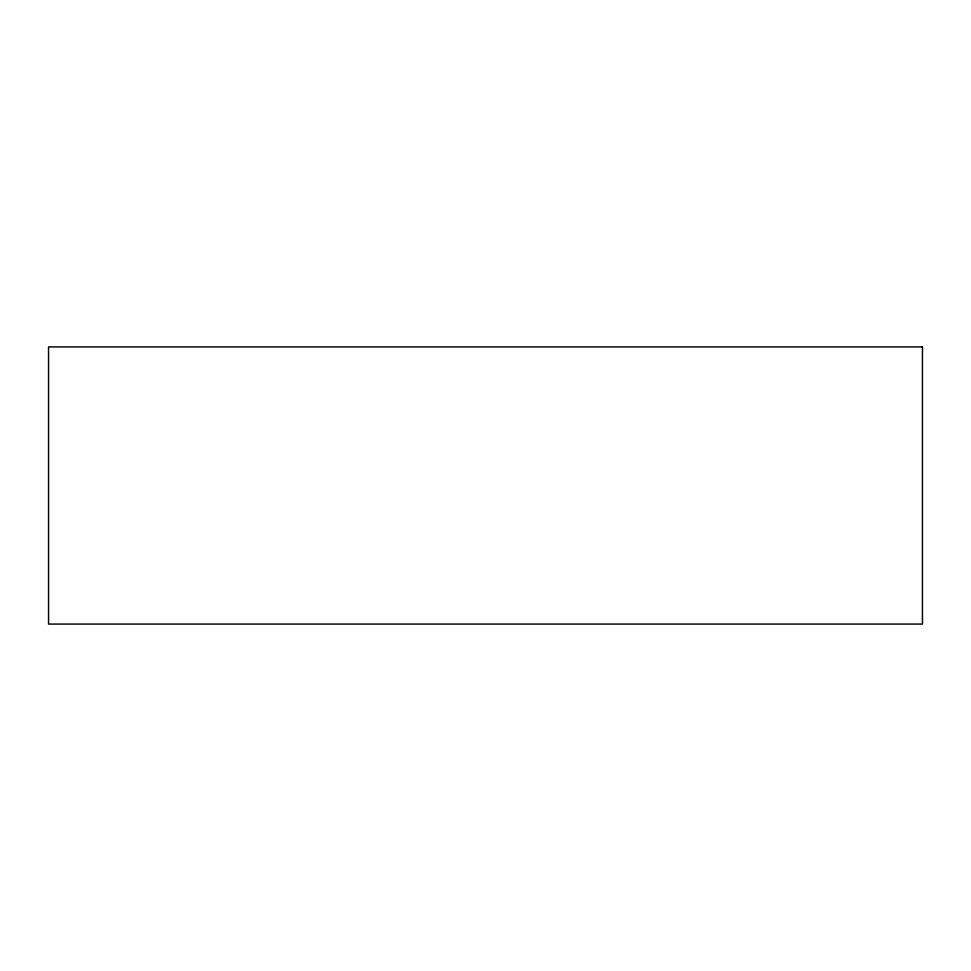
<?xml version="1.0" encoding="UTF-8"?>
<svg xmlns="http://www.w3.org/2000/svg" width="971" height="971" viewBox="0 0 971 971"><rect width="100%" height="100%" fill="white"/><g stroke="black" fill="none" stroke-linecap="round" stroke-linejoin="round"><path stroke-width="1.46" d="M922.45 346.926L48.55 346.926L48.55 624.074L922.45 624.074L922.45 346.926"/></g></svg>
